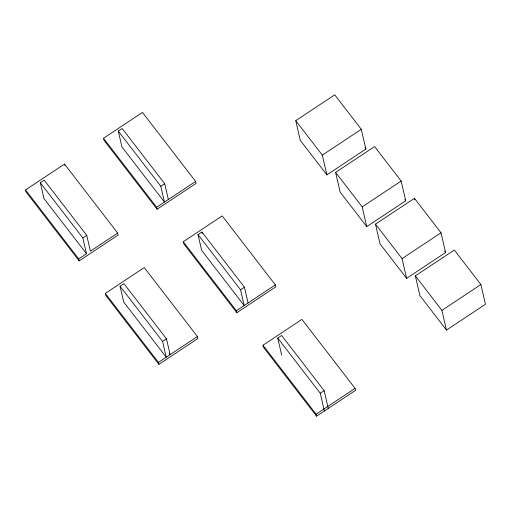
<?xml version="1.0" encoding="UTF-8"?>
<svg xmlns="http://www.w3.org/2000/svg" width="511" height="511" viewBox="0 0 511 511"><rect width="100%" height="100%" fill="white"/><g stroke="black" fill="none" stroke-linecap="round" stroke-linejoin="round"><path stroke-width="0.77" d="M25.55 189.92L64.527 164.095L117.677 233.073L118.137 235.047L79.16 260.878L26.004 191.893L25.55 189.92L78.7 258.905L79.16 260.878M103.503 138.27L142.473 112.439L195.63 181.424L196.083 183.398L157.107 209.223L103.957 140.244L103.503 138.27L156.653 207.249L157.107 209.223M78.7 258.905L86.5 253.737L43.978 198.549L40.331 182.766L44.227 180.179L86.749 235.367L90.396 251.157L117.677 233.073M118.284 131.11L160.805 186.298L164.446 202.088L121.925 146.9L118.284 131.11L122.18 128.529L164.702 183.717L168.349 199.501M86.5 253.737L82.852 237.947L86.749 235.367M160.805 186.298L164.702 183.717M156.653 207.249L195.63 181.424M295.748 120.653L334.724 94.829L361.296 129.321L365.857 149.052L326.88 174.877L300.302 140.391L295.748 120.653L322.326 155.146L326.88 174.877M105.279 293.397L144.255 267.566L197.406 336.551L197.866 338.525L158.889 364.349L105.739 295.371L105.279 293.397L158.436 362.376L158.889 364.349M183.232 241.741L222.202 215.917L275.359 284.895L275.812 286.869L236.842 312.7L183.685 243.715L183.232 241.741L236.382 310.726L236.842 312.7M120.059 286.237L162.581 341.425L166.228 357.215L123.707 302.027L120.059 286.237L123.956 283.656L166.484 338.844L170.125 354.628L169.16 353.376M198.013 234.587L240.534 289.769L244.181 305.559L201.653 250.371L198.013 234.587L201.909 232L244.43 287.188L248.078 302.978M322.326 155.146L361.296 129.321M335.612 172.392L374.589 146.568L401.167 181.054L405.721 200.791L366.745 226.616L340.166 192.123L335.612 172.392L362.19 206.885L366.745 226.616M362.19 206.885L401.167 181.054M162.581 341.425L166.484 338.844M240.534 289.769L244.43 287.188M158.436 362.376L197.406 336.551M236.382 310.726L275.359 284.895M375.476 224.131L414.453 198.3L441.031 232.792L445.586 252.53L406.609 278.354L380.031 243.862L375.476 224.131L402.055 258.617L406.609 278.354M262.961 345.219L301.937 319.388L355.088 388.373L355.541 390.347L316.571 416.171L263.414 347.193L262.961 345.219L316.111 414.197L316.571 416.171M281.663 355.049L277.741 338.058L281.638 335.478L324.159 390.666L328.26 408.423M402.055 258.617L441.031 232.792M415.341 275.863L454.317 250.039L480.896 284.531L485.45 304.262L446.473 330.093L419.901 295.601L415.341 275.863L441.919 310.356L446.473 330.093M441.919 310.356L480.896 284.531M324.364 411.01L320.263 393.246L324.159 390.666M316.111 414.197L355.088 388.373M364.886 147.8L365.857 149.052M404.833 199.641L405.721 200.791M444.621 251.271L445.586 252.53M277.741 338.058L320.263 393.246M40.331 182.766L82.852 237.947M414.453 198.3L414.804 199.82M201.909 232L202.254 233.508M64.527 164.095L64.827 165.411"/></g></svg>
